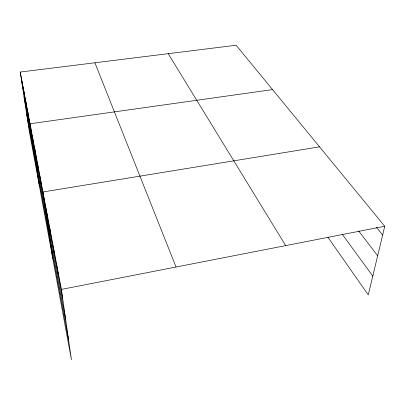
<?xml version="1.0" encoding="UTF-8"?>
<svg xmlns="http://www.w3.org/2000/svg" width="405" height="405" viewBox="0 0 405 405"><rect width="100%" height="100%" fill="white"/><g stroke="black" fill="none" stroke-linecap="round" stroke-linejoin="round"><path stroke-width="0.61" d="M20.25 72.044L61.393 289.408L71.427 359.756L29.175 130.562L20.25 72.044L236.13 45.244L384.75 226.268L368.267 294.911L327.928 237.239M61.393 289.408L384.75 226.268M319.545 146.843L42.95 191.97L52.827 258.856M272.55 89.601L30.041 123.773L39.482 186.467M376.331 227.18L382.644 235.037M358.673 230.931L377.668 255.763M342.417 234.495L372.787 276.099M168.217 53.678L285.692 245.607M94.897 62.78L176.038 267.022M21.369 79.37L62.684 298.465M24.037 96.856L65.726 319.788M26.689 114.251L68.693 340.6M25.819 101.468L26.978 109.127M23.87 91.16L25.014 98.709M22.012 81.37L23.146 88.801M32.329 135.872L33.534 143.891M27.874 112.322L29.049 120.103M40.049 176.646L41.295 185.029M37.321 162.238L38.551 170.5M34.754 148.67L35.969 156.811M46.135 208.813L47.405 217.439M53.207 246.174L54.493 255.034M49.547 226.84L50.828 235.583M57.145 266.976L58.436 275.937"/></g></svg>
